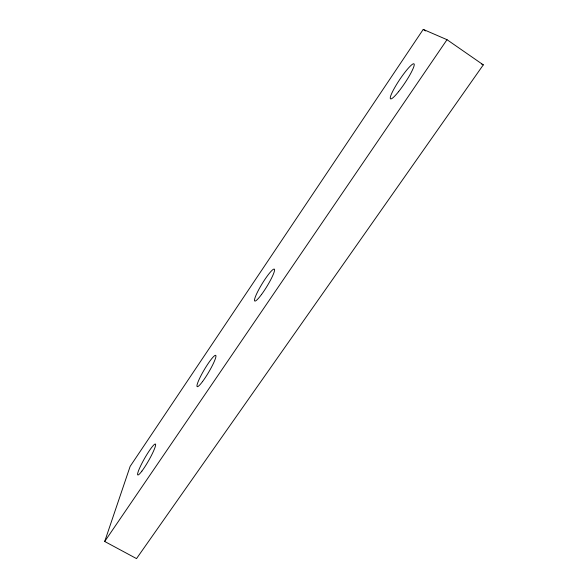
<?xml version="1.0" encoding="UTF-8"?>
<svg xmlns="http://www.w3.org/2000/svg" width="588" height="588" viewBox="0 0 588 588"><rect width="100%" height="100%" fill="white"/><g stroke="black" fill="none" stroke-linecap="round" stroke-linejoin="round"><path stroke-width="0.88" d="M104.701 541.482L130.139 466.394L423.235 29.4L447.012 39.69L483.299 64.864L136.519 558.6L104.701 541.482L447.012 39.69M481.668 64.07L483.299 64.864M423.235 29.4L425.484 30.958M202.581 381.509A18.154 2.536 -59.4 0 0 215.899 355.637A18.154 2.536 -59.4 0 0 200.912 375.761A18.154 2.536 -59.4 0 0 202.581 381.509M261.52 294.492A18.713 2.742 -58.5 0 0 274.331 269.15A18.713 2.742 -58.5 0 0 257.728 291.597A18.713 2.742 -58.5 0 0 261.52 294.492M398.532 91.706A21.05 3.102 -56.2 0 0 413.989 63.864A21.05 3.102 -56.2 0 0 394.247 88.443A21.05 3.102 -56.2 0 0 398.532 91.706M141.877 471.128A17.802 2.308 -60.3 0 0 155.644 444.837A17.802 2.308 -60.3 0 0 142.245 462.683A17.802 2.308 -60.3 0 0 141.877 471.128"/></g></svg>
